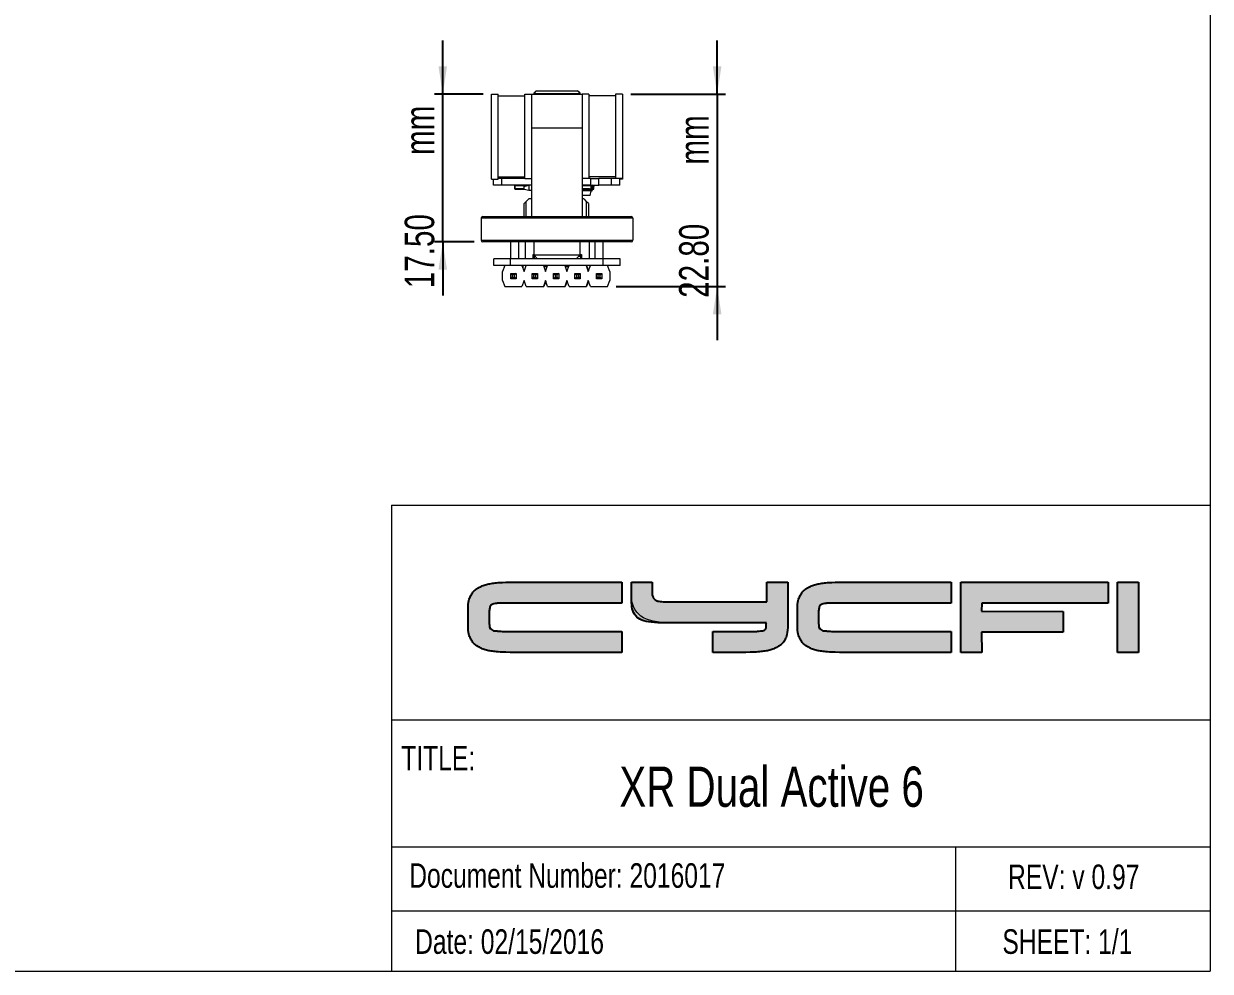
# Model space of a CAD drawing. Header units: millimetres. Extents: x 5 to 292, y 5 to 205.
# Drawn here: x 151.3 to 292, y 5.1 to 117.4 of the extents above; entities that cross this region are included whole.
import ezdxf

# ---------------------------------------------------------------- set-up
doc = ezdxf.new("R2010")
doc.units = ezdxf.units.MM
doc.layers.add('LAYER_1', color=179, linetype='Continuous')
doc.layers.add('SLD-0', color=179, linetype='Continuous')
doc.styles.add('SLDTEXTSTYLE0', font='TXT', dxfattribs={"width": 0.75})
doc.dimstyles.new('SLDDIMSTYLE1', dxfattribs={"dimtxt": 3.5, "dimasz": 3.302, "dimexe": 0, "dimexo": 0.0625, "dimgap": 0.875, "dimtad": 1, "dimrnd": 1e-09, "dimzin": 4, "dimdsep": 46, "dimtxsty": 'SLDTEXTSTYLE0', "dimsah": 1, "dimcen": 0.09, "dimadec": 0, "dimazin": 1, "dimtfac": 1, "dimtmove": 0, "dimatfit": 0, "dimfxl": 1, "dimfrac": 2, "dimtolj": 1, "dimtzin": 12, "dimarcsym": 0})

# ---------------------------------------------------------------- blocks, each defined once
blk = doc.blocks.new('_D_6')
at = {"layer": 'SLD-0'}
for p, q in [((233.56, 109.03), (233.56, 115.38)), ((223.33, 109.03), (234.56, 109.03)), ((233.56, 109.03), (233.56, 86.23)), ((221.58, 86.23), (234.56, 86.23)), ((233.56, 86.23), (233.56, 79.88))]:
    blk.add_line(p, q, dxfattribs=at)
for points in [[(233.56, 109.03), (234.07, 112.34), (233.05, 112.34)], [(233.56, 86.23), (233.05, 82.93), (234.07, 82.93)]]:
    blk.add_solid(points, dxfattribs=at)
at = {"layer": 'SLD-0', "char_height": 3.5, "attachment_point": 1, "rotation": 90, "style": 'SLDTEXTSTYLE0'}
for s, insert in [('mm', (229.05, 100.69, 0.1)), ('22.80', (229.05, 84.9, 0.1))]:
    blk.add_mtext(s, dxfattribs=dict(at, insert=insert))
blk = doc.blocks.new('_D_7')
at = {"layer": 'SLD-0'}
for p, q in [((201.03, 109.03), (201.03, 115.38)), ((205.8, 109.03), (200.03, 109.03)), ((201.03, 91.53), (201.03, 109.03)), ((204.76, 91.53), (200.03, 91.53)), ((201.03, 91.53), (201.03, 85.18))]:
    blk.add_line(p, q, dxfattribs=at)
for points in [[(201.03, 109.03), (201.53, 112.34), (200.52, 112.34)], [(201.03, 91.53), (200.52, 88.23), (201.53, 88.23)]]:
    blk.add_solid(points, dxfattribs=at)
at = {"layer": 'SLD-0', "char_height": 3.5, "attachment_point": 1, "rotation": 90, "style": 'SLDTEXTSTYLE0'}
for s, insert in [('mm', (196.51, 101.83, 0.1)), ('17.50', (196.51, 86.04, 0.1))]:
    blk.add_mtext(s, dxfattribs=dict(at, insert=insert))
blk = doc.blocks.new('BLOCK 2')
at = {"layer": 'LAYER_1', "lineweight": 0}
for p, q in [((12.25, -6.33), (25.47, -6.33)), ((25.47, -6.33), (25.47, -8.81)), ((26.62, -6.33), (29.1, -6.33)), ((29.1, -6.33), (29.1, -7.85)), ((42.69, -8.67), (42.69, -6.33)), ((42.69, -6.33), (45.17, -6.33)), ((45.17, -6.33), (45.17, -11.29)), ((51.3, -6.33), (64.52, -6.33)), ((64.52, -6.33), (64.52, -8.81)), ((65.68, -6.33), (83.16, -6.33)), ((65.68, -14.64), (65.68, -6.33)), ((83.16, -6.33), (83.16, -8.81)), ((84.26, -14.64), (84.26, -6.33)), ((84.26, -6.33), (86.74, -6.33)), ((86.74, -6.33), (86.74, -14.64)), ((7.27, -11.64), (7.27, -9.33)), ((25.47, -8.81), (12.25, -8.81)), ((31.24, -8.67), (42.69, -8.67)), ((46.32, -11.64), (46.32, -9.33)), ((64.52, -8.81), (51.3, -8.81)), ((68.16, -8.81), (68.14, -9.77)), ((68.14, -9.77), (77.79, -9.78)), ((83.16, -8.81), (68.16, -8.81)), ((77.79, -9.78), (77.79, -12.25)), ((9.75, -9.97), (9.75, -11)), ((48.8, -9.97), (48.8, -10.65)), ((12.25, -12.16), (25.47, -12.16)), ((25.47, -12.16), (25.47, -14.64)), ((36.26, -14.64), (36.26, -12.16)), ((36.26, -12.16), (40.19, -12.16)), ((51.3, -12.16), (64.52, -12.16)), ((64.52, -12.16), (64.52, -14.64)), ((77.79, -12.25), (68.14, -12.25)), ((68.14, -12.25), (68.16, -14.64)), ((25.47, -14.64), (12.25, -14.64)), ((40.19, -14.64), (36.26, -14.64)), ((64.52, -14.64), (51.3, -14.64)), ((68.16, -14.64), (65.68, -14.64)), ((86.74, -14.64), (84.26, -14.64))]:
    blk.add_line(p, q, dxfattribs=at)
for points, degree in [([(7.6, -7.9), (7.82, -7.49), (8.16, -7.16), (8.61, -6.92)], 3), ([(8.61, -6.92), (9.02, -6.7), (9.54, -6.55), (10.16, -6.46)], 3), ([(10.16, -6.46), (10.74, -6.37), (11.45, -6.33), (12.25, -6.33)], 3), ([(26.62, -7.82), (26.62, -7.56), (26.62, -6.33)], 2), ([(46.64, -7.9), (46.86, -7.49), (47.2, -7.16), (47.65, -6.92)], 3), ([(47.65, -6.92), (48.07, -6.7), (48.59, -6.55), (49.21, -6.46)], 3), ([(49.21, -6.46), (49.79, -6.37), (50.49, -6.33), (51.3, -6.33)], 3), ([(7.27, -9.33), (7.27, -8.77), (7.38, -8.29), (7.6, -7.9)], 3), ([(31.25, -11.15), (28.11, -11.14), (26.62, -10.13), (26.62, -7.82)], 3), ([(29.1, -7.85), (29.1, -8.01), (29.12, -7.86), (29.16, -8.03)], 3), ([(29.16, -8.03), (29.2, -8.18), (29.33, -8.32), (29.45, -8.41)], 3), ([(29.45, -8.41), (29.61, -8.53), (29.73, -8.55), (30.02, -8.6)], 3), ([(46.32, -9.33), (46.32, -8.77), (46.43, -8.29), (46.64, -7.9)], 3), ([(9.8, -9.47), (9.76, -9.77), (9.75, -9.83), (9.75, -9.97)], 3), ([(10.04, -8.99), (9.89, -9.09), (9.85, -9.23), (9.8, -9.47)], 3), ([(10.67, -8.83), (10.24, -8.88), (10.15, -8.94), (10.04, -8.99)], 3), ([(12.25, -8.81), (11.59, -8.81), (11.05, -8.79), (10.67, -8.83)], 3), ([(30.02, -8.6), (30.33, -8.65), (30.74, -8.67), (31.24, -8.67)], 3), ([(48.85, -9.47), (48.81, -9.77), (48.8, -9.83), (48.8, -9.97)], 3), ([(49.09, -8.99), (48.93, -9.09), (48.9, -9.23), (48.85, -9.47)], 3), ([(49.71, -8.83), (49.29, -8.88), (49.19, -8.94), (49.09, -8.99)], 3), ([(51.3, -8.81), (50.64, -8.81), (50.09, -8.79), (49.71, -8.83)], 3), ([(9.75, -11), (9.75, -11.14), (9.78, -11.3), (9.8, -11.51)], 3), ([(42.62, -11.15), (34.39, -11.15), (31.25, -11.15)], 2), ([(42.49, -11.93), (42.63, -11.81), (42.6, -11.16), (42.62, -11.15)], 3), ([(48.8, -10.65), (48.8, -10.78), (48.82, -11.3), (48.85, -11.51)], 3), ([(7.6, -13.07), (7.38, -12.68), (7.27, -12.2), (7.27, -11.64)], 3), ([(9.8, -11.51), (9.81, -11.51), (9.81, -11.76), (10.03, -11.92)], 3), ([(10.03, -11.92), (10.28, -12.11), (10.4, -12.07), (10.69, -12.1)], 3), ([(10.69, -12.1), (11.07, -12.14), (11.59, -12.16), (12.25, -12.16)], 3), ([(40.19, -12.16), (40.85, -12.16), (41.4, -12.16), (41.78, -12.12)], 3), ([(41.78, -12.12), (42.2, -12.08), (42.36, -12.05), (42.49, -11.93)], 3), ([(45.17, -11.29), (45.17, -11.84), (45.06, -12.68), (44.85, -13.07)], 3), ([(46.64, -13.07), (46.43, -12.68), (46.32, -12.2), (46.32, -11.64)], 3), ([(48.85, -11.51), (48.85, -11.51), (48.86, -11.76), (49.07, -11.92)], 3), ([(49.07, -11.92), (49.32, -12.11), (49.45, -12.07), (49.74, -12.1)], 3), ([(49.74, -12.1), (50.12, -12.14), (50.64, -12.16), (51.3, -12.16)], 3), ([(8.61, -14.05), (8.16, -13.81), (7.82, -13.48), (7.6, -13.07)], 3), ([(10.16, -14.51), (9.54, -14.43), (9.02, -14.27), (8.61, -14.05)], 3), ([(43.84, -14.05), (43.42, -14.27), (42.9, -14.43), (42.28, -14.51)], 3), ([(44.85, -13.07), (44.63, -13.48), (44.29, -13.81), (43.84, -14.05)], 3), ([(47.65, -14.05), (47.2, -13.81), (46.86, -13.48), (46.64, -13.07)], 3), ([(49.21, -14.51), (48.59, -14.43), (48.07, -14.27), (47.65, -14.05)], 3), ([(12.25, -14.64), (11.45, -14.64), (10.74, -14.6), (10.16, -14.51)], 3), ([(42.28, -14.51), (41.7, -14.6), (41, -14.64), (40.19, -14.64)], 3), ([(51.3, -14.64), (50.49, -14.64), (49.79, -14.6), (49.21, -14.51)], 3)]:
    blk.add_open_spline(points, degree=degree, dxfattribs=at)

msp = doc.modelspace()

# ---------------------------------------------------------------- hatches: boundary and pattern name
at = {"layer": 'LAYER_1'}
h = msp.add_hatch(color=250, dxfattribs=at)
edge = h.paths.add_edge_path(flags=0)
edge.add_line((222.244, 45.358), (222.244, 42.881))
edge.add_line((222.244, 42.881), (209.025, 42.881))
edge.add_spline(control_points=[(209.025, 42.881), (208.219, 42.881), (207.516, 42.923), (206.935, 43.007), (206.318, 43.095), (205.795, 43.253), (205.381, 43.474), (204.93, 43.714), (204.59, 44.041), (204.369, 44.447), (204.156, 44.84), (204.047, 45.323), (204.047, 45.883)], knot_values=[0, 0, 0, 0, 1, 2, 3, 4, 5, 6, 7, 8, 9, 10, 10, 10, 10], weights=[1, 1, 1, 1, 1, 1, 1, 1, 1, 1, 1, 1, 1], degree=3, periodic=0)
edge.add_line((204.047, 45.883), (204.047, 48.187))
edge.add_spline(control_points=[(204.047, 48.187), (204.047, 48.748), (204.156, 49.231), (204.369, 49.623), (204.59, 50.029), (204.93, 50.357), (205.381, 50.597), (205.795, 50.817), (206.318, 50.975), (206.935, 51.063), (207.518, 51.147), (208.221, 51.19), (209.025, 51.19)], knot_values=[0, 0, 0, 0, 1, 2, 3, 4, 5, 6, 7, 8, 9, 10, 10, 10, 10], weights=[1, 1, 1, 1, 1, 1, 1, 1, 1, 1, 1, 1, 1], degree=3, periodic=0)
edge.add_line((209.025, 51.19), (222.244, 51.19))
edge.add_line((222.244, 51.19), (222.244, 48.713))
edge.add_line((222.244, 48.713), (209.025, 48.713))
edge.add_spline(control_points=[(209.025, 48.713), (208.367, 48.713), (207.821, 48.728), (207.442, 48.686), (207.015, 48.639), (206.92, 48.586), (206.818, 48.526), (206.658, 48.433), (206.624, 48.295), (206.573, 48.052), (206.536, 47.756), (206.524, 47.687), (206.524, 47.549)], knot_values=[0, 0, 0, 0, 1, 2, 3, 4, 5, 6, 7, 8, 9, 10, 10, 10, 10], weights=[1, 1, 1, 1, 1, 1, 1, 1, 1, 1, 1, 1, 1], degree=3, periodic=0)
edge.add_line((206.524, 47.549), (206.524, 46.521))
edge.add_spline(control_points=[(206.524, 46.521), (206.524, 46.383), (206.549, 46.225), (206.574, 46.015), (206.58, 46.007), (206.587, 45.761), (206.8, 45.598), (207.049, 45.408), (207.176, 45.452), (207.463, 45.421), (207.842, 45.38), (208.368, 45.358), (209.025, 45.358)], knot_values=[0, 0, 0, 0, 1, 2, 3, 4, 5, 6, 7, 8, 9, 10, 10, 10, 10], weights=[1, 1, 1, 1, 1, 1, 1, 1, 1, 1, 1, 1, 1], degree=3, periodic=0)
edge.add_line((209.025, 45.358), (222.244, 45.358))
h = msp.add_hatch(color=250, dxfattribs=at)
edge = h.paths.add_edge_path(flags=0)
edge.add_spline(control_points=[(241.943, 46.235), (241.943, 45.677), (241.835, 44.839), (241.621, 44.447), (241.4, 44.041), (241.06, 43.714), (240.609, 43.473), (240.195, 43.252), (239.673, 43.096), (239.055, 43.007), (238.472, 42.923), (237.769, 42.881), (236.965, 42.881)], knot_values=[0, 0, 0, 0, 1, 2, 3, 4, 5, 6, 7, 8, 9, 10, 10, 10, 10], weights=[1, 1, 1, 1, 1, 1, 1, 1, 1, 1, 1, 1, 1], degree=3, periodic=0)
edge.add_line((236.965, 42.881), (233.03, 42.881))
edge.add_line((233.03, 42.881), (233.03, 45.357))
edge.add_line((233.03, 45.357), (236.965, 45.357))
edge.add_spline(control_points=[(236.965, 45.357), (237.623, 45.357), (238.175, 45.356), (238.55, 45.398), (238.971, 45.445), (239.129, 45.47), (239.266, 45.589), (239.403, 45.708), (239.376, 46.356), (239.396, 46.374)], knot_values=[0, 0, 0, 0, 1, 2, 3, 4, 5, 6, 7, 7, 7, 7], weights=[1, 1, 1, 1, 1, 1, 1, 1, 1, 1], degree=3, periodic=0)
edge.add_spline(control_points=[(239.396, 46.374), (231.16, 46.37), (228.021, 46.374), (224.883, 46.379), (223.394, 47.388), (223.394, 49.704), (223.394, 49.966), (223.394, 51.19)], knot_values=[0, 0, 0, 0, 1, 2, 3, 4, 5, 5, 5, 5], weights=[1, 1, 1, 1, 1, 1, 1, 1], degree=3, periodic=0)
edge.add_line((223.394, 51.19), (225.871, 51.19))
edge.add_line((225.871, 51.19), (225.871, 49.674))
edge.add_spline(control_points=[(225.871, 49.674), (225.871, 49.512), (225.893, 49.664), (225.938, 49.494), (225.978, 49.344), (226.099, 49.206), (226.219, 49.115), (226.384, 48.991), (226.508, 48.968), (226.789, 48.924), (227.101, 48.876), (227.512, 48.851), (228.009, 48.851)], knot_values=[0, 0, 0, 0, 1, 2, 3, 4, 5, 6, 7, 8, 9, 10, 10, 10, 10], weights=[1, 1, 1, 1, 1, 1, 1, 1, 1, 1, 1, 1, 1], degree=3, periodic=0)
edge.add_line((228.009, 48.851), (239.466, 48.851))
edge.add_line((239.466, 48.851), (239.466, 51.19))
edge.add_line((239.466, 51.19), (241.943, 51.19))
edge.add_line((241.943, 51.19), (241.943, 46.235))
h = msp.add_hatch(color=250, dxfattribs=at)
edge = h.paths.add_edge_path(flags=0)
edge.add_line((261.291, 45.358), (261.291, 42.881))
edge.add_line((261.291, 42.881), (248.072, 42.881))
edge.add_spline(control_points=[(248.072, 42.881), (247.266, 42.881), (246.562, 42.923), (245.981, 43.007), (245.365, 43.095), (244.842, 43.253), (244.427, 43.474), (243.977, 43.714), (243.636, 44.041), (243.415, 44.447), (243.202, 44.84), (243.093, 45.323), (243.093, 45.883)], knot_values=[0, 0, 0, 0, 1, 2, 3, 4, 5, 6, 7, 8, 9, 10, 10, 10, 10], weights=[1, 1, 1, 1, 1, 1, 1, 1, 1, 1, 1, 1, 1], degree=3, periodic=0)
edge.add_line((243.093, 45.883), (243.093, 48.187))
edge.add_spline(control_points=[(243.093, 48.187), (243.093, 48.748), (243.202, 49.231), (243.415, 49.623), (243.636, 50.029), (243.977, 50.357), (244.427, 50.597), (244.842, 50.817), (245.365, 50.975), (245.982, 51.063), (246.565, 51.147), (247.268, 51.19), (248.072, 51.19)], knot_values=[0, 0, 0, 0, 1, 2, 3, 4, 5, 6, 7, 8, 9, 10, 10, 10, 10], weights=[1, 1, 1, 1, 1, 1, 1, 1, 1, 1, 1, 1, 1], degree=3, periodic=0)
edge.add_line((248.072, 51.19), (261.291, 51.19))
edge.add_line((261.291, 51.19), (261.291, 48.713))
edge.add_line((261.291, 48.713), (248.072, 48.713))
edge.add_spline(control_points=[(248.072, 48.713), (247.414, 48.713), (246.867, 48.728), (246.488, 48.686), (246.062, 48.639), (245.966, 48.586), (245.864, 48.526), (245.705, 48.433), (245.671, 48.295), (245.619, 48.052), (245.583, 47.756), (245.571, 47.687), (245.571, 47.549)], knot_values=[0, 0, 0, 0, 1, 2, 3, 4, 5, 6, 7, 8, 9, 10, 10, 10, 10], weights=[1, 1, 1, 1, 1, 1, 1, 1, 1, 1, 1, 1, 1], degree=3, periodic=0)
edge.add_line((245.571, 47.549), (245.571, 46.874))
edge.add_spline(control_points=[(245.571, 46.874), (245.571, 46.736), (245.595, 46.225), (245.621, 46.015), (245.626, 46.007), (245.633, 45.761), (245.846, 45.598), (246.095, 45.408), (246.223, 45.452), (246.51, 45.421), (246.889, 45.38), (247.414, 45.358), (248.072, 45.358)], knot_values=[0, 0, 0, 0, 1, 2, 3, 4, 5, 6, 7, 8, 9, 10, 10, 10, 10], weights=[1, 1, 1, 1, 1, 1, 1, 1, 1, 1, 1, 1, 1], degree=3, periodic=0)
edge.add_line((248.072, 45.358), (261.291, 45.358))
for points in [[(262.453, 42.881), (262.453, 51.19), (279.931, 51.19), (279.931, 48.713), (264.93, 48.713), (264.909, 47.747), (274.567, 47.739), (274.567, 45.269), (264.909, 45.269), (264.93, 42.881)], [(283.513, 51.19), (283.513, 42.881), (281.036, 42.881), (281.036, 51.19)]]:
    msp.add_hatch(color=250, dxfattribs=at).paths.add_polyline_path(points, flags=0)

# ---------------------------------------------------------------- linework, layer by layer
at = {"color": 7, "linetype": 'Continuous', "lineweight": 0}
for p, q in [((292.026, 205.086), (292.026, 5.086)), ((194.948, 60.336), (292.026, 60.336)), ((194.948, 60.336), (194.948, 5.086)), ((292.026, 34.862), (194.948, 34.862)), ((194.948, 19.845), (292.026, 19.845)), ((261.869, 12.235), (261.869, 19.845)), ((194.948, 12.235), (292.026, 12.235)), ((261.869, 5.086), (261.869, 12.235)), ((5.026, 5.086), (292.026, 5.086))]:
    msp.add_line(p, q, dxfattribs=at)
at = {"color": 7, "linetype": 'Continuous', "lineweight": 15}
for p, q in [((206.8, 98.95), (206.8, 109.035)), ((206.8, 109.035), (207.6, 109.035)), ((207.6, 98.95), (207.6, 109.035)), ((207.6, 108.835), (210.763, 108.835)), ((210.763, 109.035), (211.563, 109.035)), ((210.763, 99.035), (210.763, 109.035)), ((211.563, 109.035), (217.563, 109.035)), ((211.563, 109.035), (211.563, 105.035)), ((212.113, 109.446), (211.813, 109.146)), ((212.113, 109.426), (211.813, 109.126)), ((211.813, 109.146), (211.813, 109.126)), ((211.813, 109.146), (211.832, 109.146)), ((211.813, 109.126), (211.813, 109.035)), ((211.813, 109.126), (212.309, 109.126)), ((212.113, 109.446), (217.013, 109.446)), ((212.113, 109.426), (212.555, 109.426)), ((212.309, 109.126), (217.313, 109.126)), ((212.555, 109.426), (217.013, 109.426)), ((217.313, 109.146), (217.013, 109.446)), ((217.313, 109.126), (217.013, 109.426)), ((217.294, 109.146), (217.313, 109.146)), ((217.313, 109.126), (217.313, 109.146)), ((217.313, 109.035), (217.313, 109.126)), ((218.363, 109.035), (217.563, 109.035)), ((217.563, 109.035), (217.563, 105.035)), ((218.363, 109.035), (218.363, 99.035)), ((221.525, 108.835), (218.363, 108.835)), ((222.325, 109.035), (221.525, 109.035)), ((221.525, 109.035), (221.525, 99.035)), ((222.325, 109.035), (222.325, 99.035)), ((211.563, 105.035), (217.563, 105.035)), ((211.563, 105.035), (211.563, 94.535)), ((217.563, 105.035), (217.563, 94.535)), ((206.8, 98.95), (207.6, 98.95)), ((207.038, 98.235), (207.038, 98.95)), ((207.6, 99.235), (210.763, 99.235)), ((208.038, 99.035), (207.6, 99.035)), ((208.038, 98.235), (208.038, 99.035)), ((210.763, 99.035), (208.038, 99.035)), ((210.763, 99.035), (211.563, 99.035)), ((218.363, 99.035), (217.563, 99.035)), ((221.525, 99.235), (218.363, 99.235)), ((218.528, 99.035), (218.363, 99.035)), ((218.528, 99.035), (218.528, 98.235)), ((218.528, 99.035), (219.548, 99.035)), ((221.038, 99.035), (219.548, 99.035)), ((219.548, 98.235), (219.548, 99.035)), ((221.038, 98.235), (221.038, 99.035)), ((221.525, 99.035), (221.038, 99.035)), ((222.325, 99.035), (221.525, 99.035)), ((222.038, 98.235), (222.038, 99.035)), ((222.325, 98.95), (222.038, 98.95)), ((222.325, 99.035), (222.325, 98.95)), ((208.038, 98.235), (207.038, 98.235)), ((211.563, 98.235), (208.038, 98.235)), ((209.559, 98.23), (209.559, 98.235)), ((209.559, 98.23), (209.559, 98.235)), ((209.559, 98.23), (209.559, 97.79)), ((209.859, 98.23), (209.559, 98.23)), ((209.559, 98.23), (209.559, 97.79)), ((209.559, 97.785), (209.559, 97.79)), ((209.559, 97.79), (209.784, 97.79)), ((209.559, 97.785), (209.559, 97.79)), ((209.559, 97.785), (209.559, 97.785)), ((209.779, 97.785), (209.559, 97.785)), ((209.589, 98.205), (209.859, 98.205)), ((209.589, 97.815), (209.589, 98.205)), ((209.784, 97.815), (209.589, 97.815)), ((209.784, 97.79), (209.779, 97.785)), ((209.859, 97.785), (209.779, 97.785)), ((209.784, 97.79), (209.784, 97.815)), ((210.692, 97.815), (209.784, 97.815)), ((209.784, 97.79), (209.859, 97.79)), ((209.859, 98.235), (209.859, 98.23)), ((209.859, 98.205), (209.859, 98.23)), ((209.859, 98.205), (210.809, 98.205)), ((209.859, 97.815), (209.859, 97.791)), ((209.859, 97.791), (209.864, 97.786)), ((209.859, 97.786), (209.859, 97.785)), ((209.864, 97.786), (209.859, 97.786)), ((209.985, 97.785), (209.859, 97.785)), ((210.692, 97.786), (209.864, 97.786)), ((209.927, 98.235), (209.932, 98.23)), ((209.932, 98.205), (209.932, 98.23)), ((209.934, 98.23), (209.932, 98.23)), ((209.934, 98.205), (209.934, 98.23)), ((209.985, 97.786), (209.985, 97.785)), ((210.06, 97.785), (209.985, 97.785)), ((210.06, 98.235), (210.06, 98.23)), ((210.06, 98.205), (210.06, 98.23)), ((210.06, 97.786), (210.06, 97.785)), ((210.082, 97.785), (210.06, 97.785)), ((210.082, 97.786), (210.082, 97.785)), ((210.128, 98.235), (210.133, 98.23)), ((210.133, 98.205), (210.133, 98.23)), ((210.135, 98.23), (210.133, 98.23)), ((210.135, 98.205), (210.135, 98.23)), ((210.149, 98.235), (210.154, 98.23)), ((210.154, 98.205), (210.154, 98.23)), ((210.157, 98.23), (210.154, 98.23)), ((210.157, 98.205), (210.157, 98.23)), ((210.692, 98.105), (211.233, 98.235)), ((210.692, 97.735), (210.692, 98.105)), ((211.232, 97.605), (210.692, 97.735)), ((210.734, 98.23), (210.734, 98.205)), ((210.734, 98.23), (210.734, 98.205)), ((210.736, 98.23), (210.734, 98.23)), ((210.736, 98.23), (210.741, 98.235)), ((210.736, 98.23), (210.736, 98.205)), ((210.809, 98.23), (210.809, 98.235)), ((211.109, 98.23), (210.809, 98.23)), ((210.809, 98.23), (210.809, 98.205)), ((210.809, 98.205), (211.079, 98.205)), ((211.233, 98.235), (211.232, 97.605)), ((211.563, 97.605), (211.232, 97.605)), ((218.528, 98.235), (217.563, 98.235)), ((217.563, 98.205), (218.342, 98.205)), ((218.417, 97.815), (217.563, 97.815)), ((218.337, 97.786), (217.563, 97.786)), ((217.733, 97.608), (217.563, 97.608)), ((217.563, 97.605), (217.733, 97.605)), ((218.613, 97.562), (217.563, 97.562)), ((217.622, 98.205), (217.622, 98.235)), ((217.625, 98.235), (217.625, 98.205)), ((217.733, 97.608), (217.733, 97.786)), ((217.733, 97.608), (218.272, 97.738)), ((217.733, 97.605), (218.273, 97.735)), ((217.733, 97.605), (217.733, 97.608)), ((217.875, 98.205), (217.875, 98.235)), ((217.923, 98.205), (217.923, 98.235)), ((217.923, 98.205), (217.923, 98.235)), ((218.267, 98.212), (217.923, 98.212)), ((217.938, 98.212), (217.938, 98.235)), ((217.986, 98.212), (217.986, 98.235)), ((217.987, 98.212), (217.987, 98.235)), ((218.267, 98.23), (218.267, 98.205)), ((218.27, 98.23), (218.267, 98.23)), ((218.27, 98.23), (218.275, 98.235)), ((218.27, 98.23), (218.27, 98.205)), ((218.272, 97.786), (218.272, 97.738)), ((218.272, 97.735), (218.272, 97.738)), ((218.342, 97.791), (218.337, 97.786)), ((218.342, 97.786), (218.337, 97.786)), ((218.342, 98.23), (218.342, 98.235)), ((218.642, 98.23), (218.342, 98.23)), ((218.342, 98.23), (218.342, 98.205)), ((218.342, 98.205), (218.612, 98.205)), ((218.342, 97.791), (218.342, 97.815)), ((218.342, 97.79), (218.417, 97.79)), ((218.342, 97.785), (218.342, 97.786)), ((218.417, 97.785), (218.342, 97.785)), ((218.417, 97.79), (218.417, 97.815)), ((218.417, 97.815), (218.612, 97.815)), ((218.417, 97.79), (218.642, 97.79)), ((218.417, 97.785), (218.417, 97.79)), ((218.642, 97.785), (218.417, 97.785)), ((218.486, 97.012), (218.613, 97.562)), ((218.528, 98.235), (219.548, 98.235)), ((218.585, 97.785), (218.613, 97.562)), ((218.604, 97.632), (218.654, 97.632)), ((218.612, 98.205), (218.612, 97.815)), ((218.654, 97.562), (218.613, 97.562)), ((218.642, 98.235), (218.642, 98.23)), ((218.642, 97.79), (218.642, 98.23)), ((218.642, 98.205), (218.658, 98.205)), ((218.642, 97.915), (218.658, 97.915)), ((218.684, 97.885), (218.642, 97.885)), ((218.684, 97.815), (218.642, 97.815)), ((218.642, 97.79), (218.642, 97.785)), ((218.684, 97.785), (218.642, 97.785)), ((218.658, 98.205), (218.658, 97.915)), ((218.658, 97.915), (218.658, 98.205)), ((218.658, 98.205), (218.658, 98.205)), ((218.684, 97.662), (218.684, 98.065)), ((218.688, 98.102), (218.688, 98.23)), ((218.688, 98.205), (218.757, 98.205)), ((218.754, 98.065), (218.754, 97.662)), ((218.754, 97.815), (218.91, 97.815)), ((218.94, 97.785), (218.754, 97.785)), ((219.039, 98.165), (218.854, 98.165)), ((218.91, 98.165), (218.91, 97.815)), ((218.94, 97.79), (218.94, 98.165)), ((218.94, 97.79), (218.94, 98.165)), ((218.94, 97.79), (218.94, 97.785)), ((218.94, 97.79), (218.94, 97.785)), ((218.94, 97.785), (218.94, 97.785)), ((219.039, 98.235), (219.039, 98.165)), ((221.038, 98.235), (219.548, 98.235)), ((222.038, 98.235), (221.038, 98.235)), ((210.667, 96.07), (210.917, 96.32)), ((210.667, 94.535), (210.667, 96.07)), ((211.217, 96.62), (210.917, 96.32)), ((210.917, 94.535), (210.917, 96.32)), ((211.563, 96.62), (211.217, 96.62)), ((218.486, 97.012), (217.563, 97.012)), ((217.737, 96.62), (217.563, 96.62)), ((217.737, 96.62), (218.037, 96.32)), ((218.037, 96.32), (218.037, 94.535)), ((218.287, 96.07), (218.037, 96.32)), ((218.287, 96.07), (218.287, 94.535)), ((223.563, 94.335), (205.563, 94.335)), ((205.563, 94.335), (205.563, 91.735)), ((205.763, 94.535), (223.363, 94.535)), ((223.563, 94.335), (223.563, 91.735)), ((205.563, 91.735), (223.563, 91.735)), ((223.363, 91.535), (205.763, 91.535)), ((209.063, 91.535), (209.063, 89.535)), ((210.063, 89.535), (210.063, 91.535)), ((210.797, 91.535), (210.797, 89.535)), ((211.813, 91.535), (211.813, 89.985)), ((217.313, 89.985), (217.313, 91.535)), ((218.417, 89.535), (218.417, 91.535)), ((219.063, 91.535), (219.063, 89.535)), ((220.063, 89.535), (220.063, 91.535)), ((207.063, 88.735), (207.063, 89.535)), ((209.063, 89.535), (207.063, 89.535)), ((209.063, 88.735), (207.063, 88.735)), ((208.376, 88.735), (208.126, 88.035)), ((209.063, 88.735), (209.063, 89.535)), ((212.263, 89.535), (209.063, 89.535)), ((220.063, 88.735), (209.063, 88.735)), ((210.416, 88.735), (210.666, 88.035)), ((210.563, 88.635), (210.563, 88.735)), ((210.666, 88.035), (210.916, 88.735)), ((211.727, 90.035), (211.813, 90.035)), ((211.727, 89.535), (211.727, 90.035)), ((211.813, 89.985), (212.263, 89.535)), ((211.813, 89.985), (217.313, 89.985)), ((211.867, 89.931), (211.867, 89.784)), ((212.013, 89.784), (211.867, 89.784)), ((211.867, 89.784), (211.867, 89.535)), ((216.863, 89.535), (212.263, 89.535)), ((212.956, 88.735), (213.206, 88.035)), ((213.206, 88.035), (213.456, 88.735)), ((215.496, 88.735), (215.746, 88.035)), ((215.746, 88.035), (215.996, 88.735)), ((216.863, 89.535), (217.313, 89.985)), ((220.063, 89.535), (216.863, 89.535)), ((216.947, 89.619), (216.947, 89.535)), ((217.347, 89.784), (217.112, 89.784)), ((217.313, 90.035), (217.487, 90.035)), ((217.347, 90.035), (217.347, 89.784)), ((217.347, 89.784), (217.347, 89.535)), ((217.487, 90.035), (217.487, 89.535)), ((218.036, 88.735), (218.286, 88.035)), ((218.087, 88.735), (218.311, 88.106)), ((218.286, 88.035), (218.536, 88.735)), ((220.063, 88.735), (220.063, 89.535)), ((222.063, 89.535), (220.063, 89.535)), ((222.063, 88.735), (220.063, 88.735)), ((220.826, 88.035), (220.576, 88.735)), ((222.063, 88.735), (222.063, 89.535)), ((208.126, 86.935), (208.126, 88.035)), ((209.081, 87.17), (209.081, 87.8)), ((209.081, 87.8), (209.261, 87.62)), ((209.081, 87.8), (209.711, 87.8)), ((209.261, 87.35), (209.081, 87.17)), ((209.261, 87.62), (209.261, 87.35)), ((209.531, 87.62), (209.261, 87.62)), ((209.261, 87.35), (209.531, 87.35)), ((209.711, 87.8), (209.531, 87.62)), ((209.531, 87.35), (209.531, 87.62)), ((209.531, 87.35), (209.711, 87.17)), ((209.711, 87.8), (209.711, 87.17)), ((211.621, 87.17), (211.621, 87.8)), ((211.621, 87.8), (211.801, 87.62)), ((211.621, 87.8), (212.251, 87.8)), ((211.621, 87.17), (211.801, 87.35)), ((211.801, 87.62), (211.801, 87.35)), ((212.071, 87.62), (211.801, 87.62)), ((211.801, 87.35), (212.071, 87.35)), ((212.071, 87.62), (212.251, 87.8)), ((212.071, 87.35), (212.071, 87.62)), ((212.071, 87.35), (212.251, 87.17)), ((212.251, 87.8), (212.251, 87.17)), ((212.998, 88.615), (213.413, 88.615)), ((213.191, 88.075), (213.22, 88.075)), ((214.161, 87.17), (214.161, 87.8)), ((214.161, 87.8), (214.341, 87.62)), ((214.161, 87.8), (214.791, 87.8)), ((214.341, 87.35), (214.161, 87.17)), ((214.341, 87.62), (214.341, 87.35)), ((214.611, 87.62), (214.341, 87.62)), ((214.341, 87.35), (214.611, 87.35)), ((214.791, 87.8), (214.611, 87.62)), ((214.611, 87.35), (214.611, 87.62)), ((214.611, 87.35), (214.791, 87.17)), ((214.791, 87.8), (214.791, 87.17)), ((215.538, 88.615), (215.953, 88.615)), ((215.76, 88.075), (215.731, 88.075)), ((216.701, 87.17), (216.701, 87.8)), ((216.701, 87.8), (216.881, 87.62)), ((216.701, 87.8), (217.331, 87.8)), ((216.701, 87.17), (216.881, 87.35)), ((216.881, 87.62), (216.881, 87.35)), ((217.151, 87.62), (216.881, 87.62)), ((216.881, 87.35), (217.151, 87.35)), ((217.151, 87.62), (217.331, 87.8)), ((217.151, 87.35), (217.151, 87.62)), ((217.151, 87.35), (217.331, 87.17)), ((217.331, 87.8), (217.331, 87.17)), ((219.241, 87.17), (219.241, 87.8)), ((219.421, 87.62), (219.241, 87.8)), ((219.241, 87.8), (219.871, 87.8)), ((219.241, 87.17), (219.421, 87.35)), ((219.421, 87.62), (219.421, 87.35)), ((219.691, 87.62), (219.421, 87.62)), ((219.421, 87.35), (219.691, 87.35)), ((219.691, 87.62), (219.871, 87.8)), ((219.691, 87.35), (219.691, 87.62)), ((219.871, 87.17), (219.691, 87.35)), ((219.871, 87.8), (219.871, 87.17)), ((220.826, 88.035), (220.826, 86.935)), ((208.126, 86.935), (208.376, 86.235)), ((208.376, 86.235), (210.416, 86.235)), ((209.711, 87.17), (209.081, 87.17)), ((210.666, 86.935), (210.416, 86.235)), ((210.916, 86.235), (210.666, 86.935)), ((210.916, 86.235), (212.956, 86.235)), ((212.251, 87.17), (211.621, 87.17)), ((213.206, 86.935), (212.956, 86.235)), ((212.956, 86.235), (213.007, 86.235)), ((213.231, 86.863), (213.007, 86.235)), ((213.456, 86.235), (213.206, 86.935)), ((213.456, 86.235), (215.496, 86.235)), ((214.791, 87.17), (214.161, 87.17)), ((215.746, 86.935), (215.496, 86.235)), ((215.496, 86.235), (215.547, 86.235)), ((215.771, 86.863), (215.547, 86.235)), ((215.996, 86.235), (215.746, 86.935)), ((215.996, 86.235), (218.036, 86.235)), ((217.331, 87.17), (216.701, 87.17)), ((218.286, 86.935), (218.036, 86.235)), ((218.036, 86.235), (218.087, 86.235)), ((218.311, 86.863), (218.087, 86.235)), ((218.536, 86.235), (218.286, 86.935)), ((218.536, 86.235), (220.576, 86.235)), ((219.871, 87.17), (219.241, 87.17)), ((220.576, 86.235), (220.826, 86.935))]:
    msp.add_line(p, q, dxfattribs=at)
at = {"color": 8, "linetype": 'Continuous', "lineweight": 15}
for p, q in [((209.559, 98.23), (209.559, 98.23)), ((209.559, 97.79), (209.559, 97.79)), ((209.932, 98.23), (209.859, 98.23)), ((209.859, 97.791), (210.692, 97.791)), ((210.06, 98.23), (209.934, 98.23)), ((210.133, 98.23), (210.06, 98.23)), ((210.154, 98.23), (210.135, 98.23)), ((210.734, 98.23), (210.734, 98.23)), ((210.809, 98.23), (210.736, 98.23)), ((217.563, 97.791), (218.342, 97.791)), ((218.342, 98.23), (218.27, 98.23)), ((218.688, 98.23), (218.642, 98.23)), ((218.642, 97.79), (218.684, 97.79)), ((218.813, 98.23), (218.688, 98.23)), ((218.754, 97.79), (218.94, 97.79)), ((218.94, 97.79), (218.94, 97.79)), ((210.451, 88.635), (210.563, 88.635))]:
    msp.add_line(p, q, dxfattribs=at)
at = {"color": 7, "linetype": 'Continuous', "lineweight": 15}
for centre, radius, start, end in [((209.929, 98.23), 0.005, 359.99965, 90.00035), ((210.13, 98.23), 0.005, 359.99429, 90.00037), ((210.152, 98.23), 0.005, 0.00187, 89.99813), ((210.739, 98.23), 0.005, 90.00611, 179.99656), ((218.272, 98.23), 0.005, 90.00611, 179.99656), ((218.654, 97.662), 0.03, 270, 0), ((218.654, 97.662), 0.1, 270, 0), ((218.854, 98.065), 0.17, 90, 180), ((218.422, 98.231), 0.266, 359.73331, 0.81093), ((218.854, 98.065), 0.1, 90, 180), ((205.763, 94.335), 0.2, 90, 180), ((223.363, 94.335), 0.2, 0, 90), ((205.763, 91.735), 0.2, 180, 270), ((223.363, 91.735), 0.2, 270, 0), ((210.163, 88.635), 0.4, 332.44712, 0)]:
    msp.add_arc(centre, radius, start, end, dxfattribs=at)
at = {"layer": 'LAYER_1'}
for p, q in [((209.025, 51.19), (222.244, 51.19)), ((222.244, 51.19), (222.244, 48.713)), ((223.394, 51.19), (225.871, 51.19)), ((225.871, 51.19), (225.871, 49.674)), ((239.466, 48.851), (239.466, 51.19)), ((239.466, 51.19), (241.943, 51.19)), ((241.943, 51.19), (241.943, 46.235)), ((248.072, 51.19), (261.291, 51.19)), ((261.291, 51.19), (261.291, 48.713)), ((262.453, 51.19), (279.931, 51.19)), ((262.453, 42.881), (262.453, 51.19)), ((279.931, 51.19), (279.931, 48.713)), ((281.036, 42.881), (281.036, 51.19)), ((281.036, 51.19), (283.513, 51.19)), ((283.513, 51.19), (283.513, 42.881)), ((204.047, 45.883), (204.047, 48.187)), ((222.244, 48.713), (209.025, 48.713)), ((228.009, 48.851), (239.466, 48.851)), ((243.093, 45.883), (243.093, 48.187)), ((261.291, 48.713), (248.072, 48.713)), ((264.93, 48.713), (264.909, 47.747)), ((279.931, 48.713), (264.93, 48.713)), ((206.524, 47.549), (206.524, 46.521)), ((245.571, 47.549), (245.571, 46.874)), ((264.909, 47.747), (274.567, 47.739)), ((274.567, 47.739), (274.567, 45.269)), ((209.025, 45.358), (222.244, 45.358)), ((222.244, 45.358), (222.244, 42.881)), ((233.03, 42.881), (233.03, 45.357)), ((233.03, 45.357), (236.965, 45.357)), ((248.072, 45.358), (261.291, 45.358)), ((261.291, 45.358), (261.291, 42.881)), ((274.567, 45.269), (264.909, 45.269)), ((264.909, 45.269), (264.93, 42.881)), ((222.244, 42.881), (209.025, 42.881)), ((236.965, 42.881), (233.03, 42.881)), ((261.291, 42.881), (248.072, 42.881)), ((264.93, 42.881), (262.453, 42.881)), ((283.513, 42.881), (281.036, 42.881))]:
    msp.add_line(p, q, dxfattribs=at)
for points in [[(204.047, 48.187), (204.047, 48.748), (204.156, 49.231), (204.369, 49.623), (204.59, 50.029), (204.93, 50.357), (205.381, 50.597), (205.795, 50.817), (206.318, 50.975), (206.935, 51.063), (207.518, 51.147), (208.221, 51.19), (209.025, 51.19)], [(239.396, 46.374), (231.16, 46.37), (228.021, 46.374), (224.883, 46.379), (223.394, 47.388), (223.394, 49.704), (223.394, 49.966), (223.394, 51.19)], [(243.093, 48.187), (243.093, 48.748), (243.202, 49.231), (243.415, 49.623), (243.636, 50.029), (243.977, 50.357), (244.427, 50.597), (244.842, 50.817), (245.365, 50.975), (245.982, 51.063), (246.565, 51.147), (247.268, 51.19), (248.072, 51.19)], [(225.871, 49.674), (225.871, 49.512), (225.893, 49.664), (225.938, 49.494), (225.978, 49.344), (226.099, 49.206), (226.219, 49.115), (226.384, 48.991), (226.508, 48.968), (226.789, 48.924), (227.101, 48.876), (227.512, 48.851), (228.009, 48.851)], [(209.025, 48.713), (208.367, 48.713), (207.821, 48.728), (207.442, 48.686), (207.015, 48.639), (206.92, 48.586), (206.818, 48.526), (206.658, 48.433), (206.624, 48.295), (206.573, 48.052), (206.536, 47.756), (206.524, 47.687), (206.524, 47.549)], [(248.072, 48.713), (247.414, 48.713), (246.867, 48.728), (246.488, 48.686), (246.062, 48.639), (245.966, 48.586), (245.864, 48.526), (245.705, 48.433), (245.671, 48.295), (245.619, 48.052), (245.583, 47.756), (245.571, 47.687), (245.571, 47.549)], [(206.524, 46.521), (206.524, 46.383), (206.549, 46.225), (206.574, 46.015), (206.58, 46.007), (206.587, 45.761), (206.8, 45.598), (207.049, 45.408), (207.176, 45.452), (207.463, 45.421), (207.842, 45.38), (208.368, 45.358), (209.025, 45.358)], [(245.571, 46.874), (245.571, 46.736), (245.595, 46.225), (245.621, 46.015), (245.626, 46.007), (245.633, 45.761), (245.846, 45.598), (246.095, 45.408), (246.223, 45.452), (246.51, 45.421), (246.889, 45.38), (247.414, 45.358), (248.072, 45.358)], [(209.025, 42.881), (208.219, 42.881), (207.516, 42.923), (206.935, 43.007), (206.318, 43.095), (205.795, 43.253), (205.381, 43.474), (204.93, 43.714), (204.59, 44.041), (204.369, 44.447), (204.156, 44.84), (204.047, 45.323), (204.047, 45.883)], [(236.965, 45.357), (237.623, 45.357), (238.175, 45.356), (238.55, 45.398), (238.971, 45.445), (239.129, 45.47), (239.266, 45.589), (239.403, 45.708), (239.376, 46.356), (239.396, 46.374)], [(241.943, 46.235), (241.943, 45.677), (241.835, 44.839), (241.621, 44.447), (241.4, 44.041), (241.06, 43.714), (240.609, 43.473), (240.195, 43.252), (239.673, 43.096), (239.055, 43.007), (238.472, 42.923), (237.769, 42.881), (236.965, 42.881)], [(248.072, 42.881), (247.266, 42.881), (246.562, 42.923), (245.981, 43.007), (245.365, 43.095), (244.842, 43.253), (244.427, 43.474), (243.977, 43.714), (243.636, 44.041), (243.415, 44.447), (243.202, 44.84), (243.093, 45.323), (243.093, 45.883)]]:
    msp.add_open_spline(points, degree=3, dxfattribs=at)

# ---------------------------------------------------------------- block references
at = {"color": 7, "linetype": 'Continuous'}
msp.add_blockref('BLOCK 2', (196.773, 57.521), dxfattribs=at)

# ---------------------------------------------------------------- texts
at = {"color": 7, "linetype": 'Continuous', "lineweight": 0, "style": 'SLDTEXTSTYLE0'}
for s, insert, char_height, attachment_point in [('TITLE:', (196.104, 31.801), 2.9104, 1), ('XR Dual Active 6', (240.015, 29.339), 4.7625, 2), ('Document Number: 2016017', (197.052, 17.889), 2.91042, 1), ('REV: v 0.97', (268.05, 17.737), 2.91042, 1), ('Date: 02/15/2016', (197.748, 10.058), 2.91042, 1), ('SHEET: 1/1', (267.377, 10.058), 2.9104, 1)]:
    msp.add_mtext(s, dxfattribs=dict(at, insert=insert, char_height=char_height, attachment_point=attachment_point))

# ---------------------------------------------------------------- dimensions: what is measured, and where the dimension line sits
at = {"layer": 'SLD-0'}
for base, p1, p2, picture, middle in [((201.026, 109.035), (205.763, 91.535), (206.8, 109.035), '_D_7', (201.026, 98.299)), ((233.563, 86.235), (222.325, 109.035), (220.576, 86.235), '_D_6', (233.563, 97.163))]:
    dim = msp.add_linear_dim(base=base, p1=p1, p2=p2, angle=90, text='<> mm', dimstyle='SLDDIMSTYLE1', dxfattribs=at)
    dim.commit()
    dim.dimension.update_dxf_attribs({"geometry": picture, "text_midpoint": middle, "dimtype": 160})

doc.saveas('drawing.dxf')
